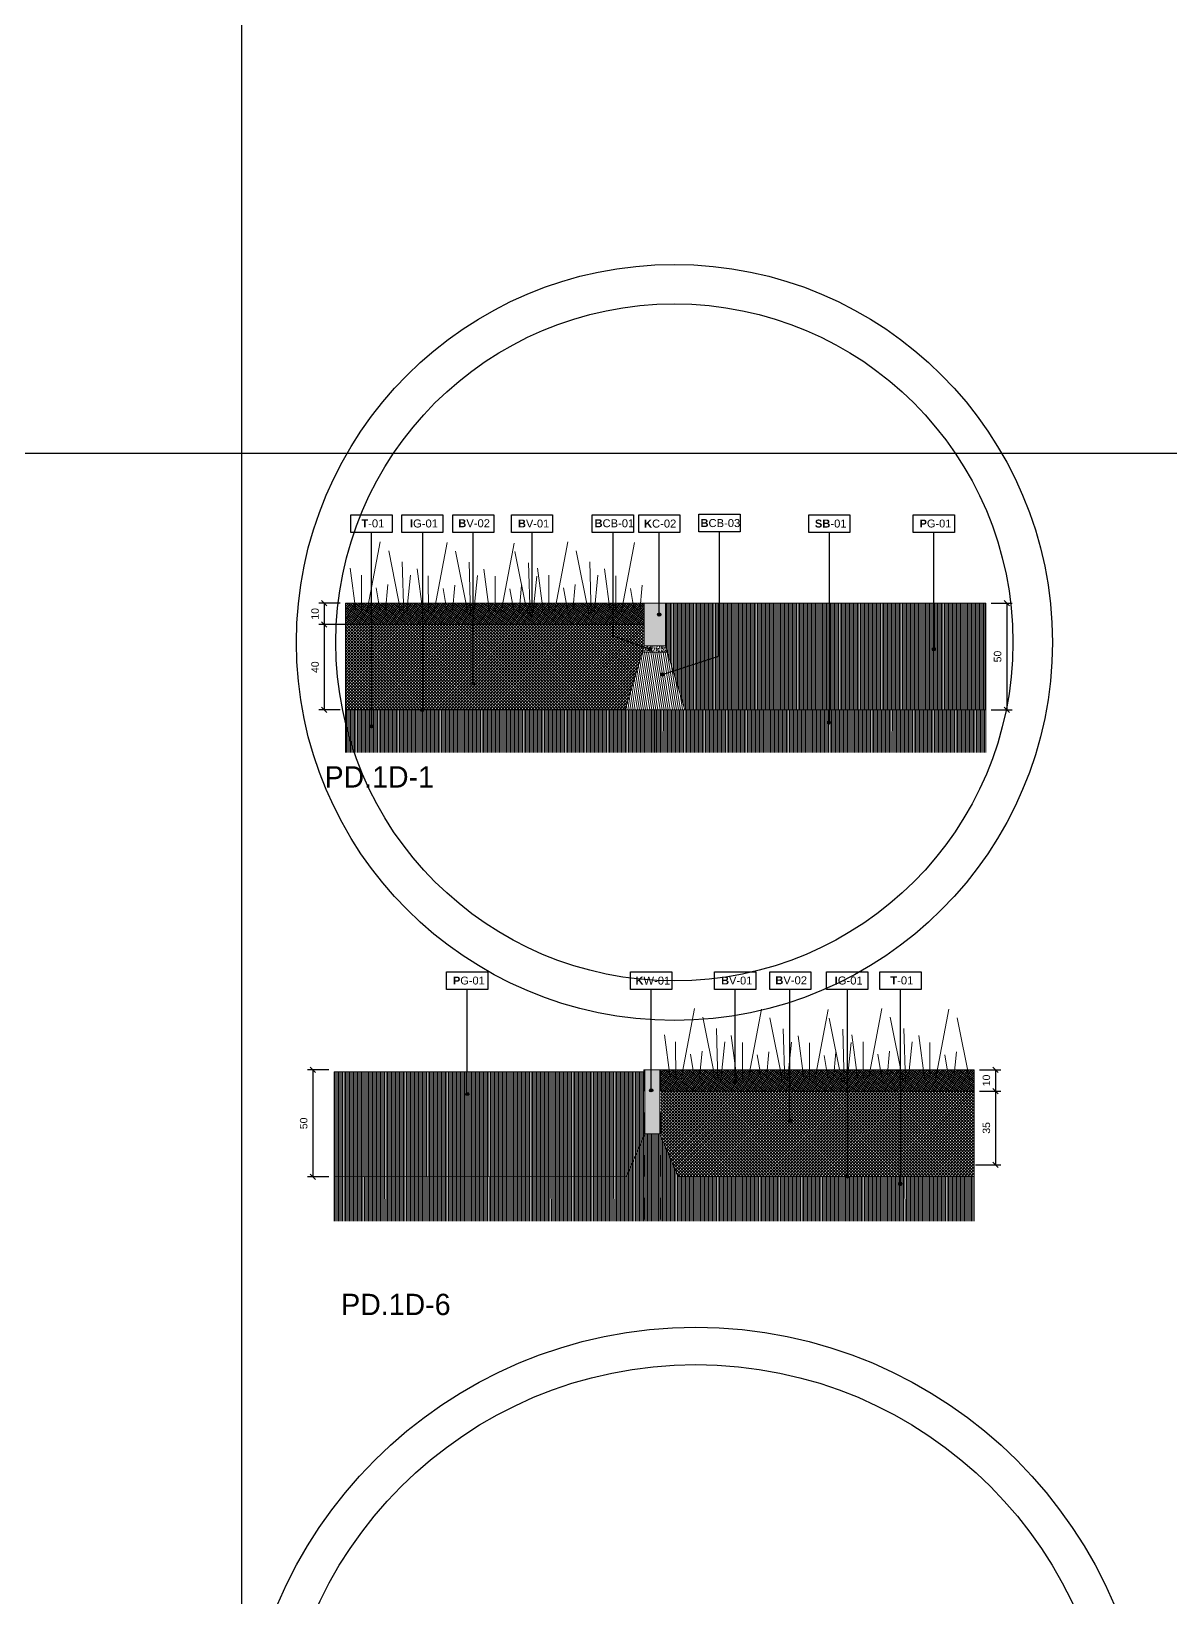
# Model space of a CAD drawing. Header units: metres. Extents: x -325 to 301, y -147 to 149.
# Drawn here: x 21.25 to 26.59, y 88.09 to 95.43 of the extents above; entities that cross this region are included whole.
import ezdxf

# ---------------------------------------------------------------- set-up
doc = ezdxf.new("R2010")
doc.units = ezdxf.units.M
doc.linetypes.add('ACAD_ISO03W100', pattern=[30, 12, -18])
doc.linetypes.add('DASH_1', pattern=[0.4, 0.1, -0.3])
doc.layers.get('Defpoints').update_dxf_attribs({"lineweight": 13})
for name, color, linetype, plot in [('-aux', 50, 'Continuous', False), ('-AUX-QAD', 5, 'Continuous', False), ('-AUX-TWQ', 1, 'Continuous', False), ('-AUX_RIM', 2, 'Continuous', False)]:
    doc.layers.add(name, color=color, linetype=linetype, plot=plot)
doc.layers.add('0-TX-1_25', color=7, linetype='Continuous', true_color=0x3f4f7f)
doc.layers.add('3-TR-paviment fort', color=7, linetype='Continuous', true_color=0xd1d1d1)
for name, color, linetype in [('02-L-Geotextile', 32, 'Continuous'), ('A-KEYPLAN_HATCH', 7, 'Continuous'), ('A_TEXT_2', 7, 'Continuous'), ('EIT_3 TR terra vegetal', 45, 'Continuous')]:
    doc.layers.add(name, color=color, linetype=linetype)
for name, color, linetype, lineweight, true_color in [('03-TR-Paviment_01_Compacted Ground', 7, 'Continuous', 5, 0xc5a967), ('03-TR-Paviment_04_Dry Meadow', 7, 'Continuous', 5, 0xd8dd88), ('3-TR tot_u', 7, 'Continuous', 5, 0x787878)]:
    doc.layers.add(name, color=color, linetype=linetype, lineweight=lineweight, true_color=true_color)
for name, color, linetype, lineweight in [('1-CM', 7, 'Continuous', 0), ('2-L-secció', 1, 'Continuous', 0), ('3-TR Formigó', 252, 'Continuous', 0), ('3-TR Seleccionat', 44, 'Continuous', 0), ('3-TR-recebo', 252, 'Continuous', 0)]:
    doc.layers.add(name, color=color, linetype=linetype, lineweight=lineweight)
doc.styles.add('Arial_4', font='arial.ttf', dxfattribs={"height": 1.8})
doc.styles.get("Standard").update_dxf_attribs({"font": 'arial.ttf'})
doc.styles.add('x-llegenda materials$0$ENGRAVERS', font='TT0586M.TTF')
doc.dimstyles.new('ISO-25', dxfattribs={"dimtxt": 0.1, "dimasz": 0.1, "dimexe": 0.1, "dimexo": 0.1, "dimgap": 0.1, "dimtad": 1, "dimdec": 0, "dimlfac": 100, "dimzin": 9, "dimtxsty": 'Standard', "dimblk": 'OBLIQUE', "dimcen": 0.1, "dimadec": 0, "dimazin": 0, "dimtfac": 1, "dimtdec": 0, "dimtmove": 0, "dimatfit": 3, "dimldrblk": 'OBLIQUE', "dimfxl": 1, "dimarcsym": 0})
pattern_1 = [(90, (0.2860316, 0), (-0.00635, 0), [])]

# ---------------------------------------------------------------- blocks, each defined once
blk = doc.blocks.new('POINT')
at = {"layer": '0-TX-1_25'}
h = blk.add_hatch(dxfattribs=at)
h.set_pattern_fill('ANGLE', color=256)
h.set_pattern_definition([(0, (-83.747, -12.726), (0, 6.985), [5.08, -1.905]), (90, (-83.747, -12.726), (-6.985, 4e-16), [5.08, -1.905])])
edge = h.paths.add_edge_path()
edge.add_arc((0, 0), 0.0075, 0, 360)
h = blk.add_hatch(color=256, dxfattribs=at)
h.dxf.hatch_style = 1
edge = h.paths.add_edge_path()
edge.add_arc((0, 0), 0.0075, 0, 360)
blk.add_circle((0, 0), 0.0075, dxfattribs=at)
blk = doc.blocks.new('_Oblique')
at = {"color": 0, "lineweight": -2}
blk.add_line((-0.5, -0.5), (0.5, 0.5), dxfattribs=at)
blk = doc.blocks.new('*D534')
at = {"layer": '0-TX-1_25', "color": 0, "lineweight": -2, "transparency": 16777216}
for p, q in [((25.7463, 92.7534), (25.8447, 92.7534)), ((25.8197, 92.7534), (25.8197, 92.2534)), ((25.7463, 92.2534), (25.8447, 92.2534))]:
    blk.add_line(p, q, dxfattribs=at)
at = {"layer": 'Defpoints', "color": 0, "transparency": 16777216}
for p in [(25.7213, 92.7534), (25.7213, 92.2534), (25.8197, 92.2534)]:
    blk.add_point(p, dxfattribs=at)
at = {"layer": '0-TX-1_25', "color": 0, "lineweight": -2, "transparency": 16777216, "xscale": 0.025, "yscale": 0.025, "zscale": 0.025}
for p, rotation in [((25.8197, 92.7534), 90), ((25.8197, 92.2534), 270)]:
    blk.add_blockref('_Oblique', p, dxfattribs=dict(at, rotation=rotation))
at = {"layer": '0-TX-1_25', "color": 0, "transparency": 16777216, "insert": (25.7769, 92.5034), "char_height": 0.035, "attachment_point": 5, "rotation": 90}
blk.add_mtext('50', dxfattribs=at)
blk = doc.blocks.new('*D535')
at = {"layer": '0-TX-1_25', "color": 0, "lineweight": -2, "transparency": 16777216}
for p, q in [((22.6963, 92.7534), (22.5963, 92.7534)), ((22.6213, 92.7534), (22.6213, 92.6534)), ((22.6963, 92.6534), (22.5963, 92.6534))]:
    blk.add_line(p, q, dxfattribs=at)
at = {"layer": 'Defpoints', "color": 0, "transparency": 16777216}
for p in [(22.7213, 92.7534), (22.6213, 92.6534), (22.7213, 92.6534)]:
    blk.add_point(p, dxfattribs=at)
at = {"layer": '0-TX-1_25', "color": 0, "lineweight": -2, "transparency": 16777216, "xscale": 0.025, "yscale": 0.025, "zscale": 0.025}
for p, rotation in [((22.6213, 92.7534), 90), ((22.6213, 92.6534), 270)]:
    blk.add_blockref('_Oblique', p, dxfattribs=dict(at, rotation=rotation))
at = {"layer": '0-TX-1_25', "color": 0, "transparency": 16777216, "insert": (22.5784, 92.7034), "char_height": 0.035, "attachment_point": 5, "rotation": 90}
blk.add_mtext('10', dxfattribs=at)
blk = doc.blocks.new('*D536')
at = {"layer": '0-TX-1_25', "color": 0, "lineweight": -2, "transparency": 16777216}
for p, q in [((22.7213, 92.6534), (22.5963, 92.6534)), ((22.6213, 92.6534), (22.6213, 92.2534)), ((22.6963, 92.2534), (22.5963, 92.2534))]:
    blk.add_line(p, q, dxfattribs=at)
at = {"layer": 'Defpoints', "color": 0, "transparency": 16777216}
for p in [(45.4425, 92.6534), (22.6213, 92.2534), (22.7213, 92.2534)]:
    blk.add_point(p, dxfattribs=at)
at = {"layer": '0-TX-1_25', "color": 0, "lineweight": -2, "transparency": 16777216, "xscale": 0.025, "yscale": 0.025, "zscale": 0.025}
for p, rotation in [((22.6213, 92.6534), 90), ((22.6213, 92.2534), 270)]:
    blk.add_blockref('_Oblique', p, dxfattribs=dict(at, rotation=rotation))
at = {"layer": '0-TX-1_25', "color": 0, "transparency": 16777216, "insert": (22.5784, 92.4534), "char_height": 0.035, "attachment_point": 5, "rotation": 90}
blk.add_mtext('40', dxfattribs=at)
blk = doc.blocks.new('hatch keyplan 2')
at = {"layer": 'A-KEYPLAN_HATCH'}
blk.add_lwpolyline([(0, 0.00548), (0.01287, 0.00548), (0.01287, 0), (0, 0)], close=True, dxfattribs=at)
blk = doc.blocks.new('hatch keyplan')
at = {"layer": 'A-KEYPLAN_HATCH'}
blk.add_blockref('hatch keyplan 2', (1.43058, 0.85215), dxfattribs=at)
blk = doc.blocks.new('PG01')
at = {"layer": 'A-KEYPLAN_HATCH'}
blk.add_blockref('hatch keyplan', (-1.42958, -0.85215), dxfattribs=at)
at = {"layer": 'A-KEYPLAN_HATCH', "insert": (0.00021, 0.00402), "char_height": 0.0024588, "attachment_point": 1, "line_spacing_factor": 0.938532, "style": 'Arial_4'}
blk.add_mtext_dynamic_manual_height_columns('\\pi0.00276;{\\fArial|b1|i0|c0|p34;P}G-01', width=0.0145619, gutter_width=0.015, heights=[0], dxfattribs=at)
blk = doc.blocks.new('SB-01')
at = {"layer": 'A-KEYPLAN_HATCH'}
blk.add_blockref('hatch keyplan', (-1.43058, -0.85215), dxfattribs=at)
at = {"layer": 'A_TEXT_2', "insert": (-0.0008, 0.00403), "char_height": 0.0025, "attachment_point": 1}
blk.add_mtext_dynamic_manual_height_columns('\\pi0.00271;{\\fArial|b1|i0|c0|p34;SB}-01', width=0.0145619, gutter_width=0.015, heights=[0], dxfattribs=at)
blk = doc.blocks.new('B-CB03')
at = {"layer": 'A-KEYPLAN_HATCH'}
blk.add_blockref('hatch keyplan', (-1.43058, -0.85215), dxfattribs=at)
at = {"layer": 'A_TEXT_2', "insert": (-0.0008, 0.00398), "char_height": 0.0025, "attachment_point": 1}
blk.add_mtext_dynamic_manual_height_columns('\\pi0.00128;{\\fArial|b1|i0|c0|p34;B}CB-03', width=0.0145619, gutter_width=0.015, heights=[0], dxfattribs=at)
blk = doc.blocks.new('K01B')
at = {"layer": 'A-KEYPLAN_HATCH'}
blk.add_blockref('hatch keyplan', (-1.43058, -0.85215), dxfattribs=at)
at = {"layer": 'A_TEXT_2', "insert": (-0.0008, 0.00402), "char_height": 0.0025, "attachment_point": 1}
blk.add_mtext_dynamic_manual_height_columns('\\pi0.00246;{\\fArial|b1|i0|c0|p34;K}C-02', width=0.0145619, gutter_width=0.015, heights=[0], dxfattribs=at)
blk = doc.blocks.new('B-CB01')
at = {"layer": 'A-KEYPLAN_HATCH'}
blk.add_blockref('hatch keyplan', (-1.43058, -0.85215), dxfattribs=at)
at = {"layer": 'A_TEXT_2', "insert": (-0.0008, 0.00411), "char_height": 0.0025, "attachment_point": 1}
blk.add_mtext_dynamic_manual_height_columns('\\pi0.00152;{\\fArial|b1|i0|c0|p34;B}CB-01', width=0.0145619, gutter_width=0.015, heights=[0], dxfattribs=at)
blk = doc.blocks.new('B-V01')
at = {"layer": 'A-KEYPLAN_HATCH'}
blk.add_blockref('hatch keyplan', (-1.43058, -0.85215), dxfattribs=at)
at = {"layer": 'A_TEXT_2', "lineweight": 211, "insert": (-0.00079, 0.00402), "char_height": 0.0024588, "attachment_point": 1, "line_spacing_factor": 0.938532, "style": 'Arial_4'}
blk.add_mtext_dynamic_manual_height_columns('\\pi0.00285;{\\fArial|b1|i0|c0|p34;B}V-01', width=0.0145619, gutter_width=0.015, heights=[0], dxfattribs=at)
blk = doc.blocks.new('B-V02')
at = {"layer": 'A-KEYPLAN_HATCH'}
blk.add_blockref('hatch keyplan', (-1.43058, -0.85215), dxfattribs=at)
at = {"layer": 'A_TEXT_2', "insert": (-0.0008, 0.00412), "char_height": 0.0025, "attachment_point": 1}
blk.add_mtext_dynamic_manual_height_columns('\\pi0.00255;{\\fArial|b1|i0|c0|p34;B}V-02', width=0.0145619, gutter_width=0.015, heights=[0], dxfattribs=at)
blk = doc.blocks.new('T-01')
at = {"layer": 'A-KEYPLAN_HATCH'}
blk.add_blockref('hatch keyplan', (-1.43058, -0.85215), dxfattribs=at)
at = {"layer": 'A_TEXT_2', "insert": (-0.0008, 0.00408), "char_height": 0.0025, "attachment_point": 1}
blk.add_mtext_dynamic_manual_height_columns('\\pi0.00405;{\\fArial|b1|i0|c0|p34;T}-01', width=0.0145619, gutter_width=0.015, heights=[0], dxfattribs=at)
blk = doc.blocks.new('*D1374')
at = {"layer": '0-TX-1_25', "color": 0, "lineweight": -2, "transparency": 16777216}
for p, q in [((22.6427, 90.567), (22.5429, 90.567)), ((22.5679, 90.567), (22.5679, 90.0645)), ((22.6432, 90.0645), (22.5429, 90.0645))]:
    blk.add_line(p, q, dxfattribs=at)
at = {"layer": 'Defpoints', "color": 0, "transparency": 16777216}
for p in [(22.6677, 90.567), (22.5679, 90.0645), (22.6682, 90.0645)]:
    blk.add_point(p, dxfattribs=at)
at = {"layer": '0-TX-1_25', "color": 0, "lineweight": -2, "transparency": 16777216, "xscale": 0.025, "yscale": 0.025, "zscale": 0.025}
for p, rotation in [((22.5679, 90.567), 90), ((22.5679, 90.0645), 270)]:
    blk.add_blockref('_Oblique', p, dxfattribs=dict(at, rotation=rotation))
at = {"layer": '0-TX-1_25', "color": 0, "transparency": 16777216, "insert": (22.525, 90.3158), "char_height": 0.035, "attachment_point": 5, "rotation": 90}
blk.add_mtext('50', dxfattribs=at)
blk = doc.blocks.new('*D1375')
at = {"layer": '0-TX-1_25', "color": 0, "lineweight": -2, "transparency": 16777216}
for p, q in [((25.6927, 90.567), (25.7923, 90.567)), ((25.7673, 90.567), (25.7673, 90.467)), ((25.6927, 90.467), (25.7923, 90.467))]:
    blk.add_line(p, q, dxfattribs=at)
at = {"layer": 'Defpoints', "color": 0, "transparency": 16777216}
for p in [(25.6677, 90.567), (25.6677, 90.467), (25.7673, 90.467)]:
    blk.add_point(p, dxfattribs=at)
at = {"layer": '0-TX-1_25', "color": 0, "lineweight": -2, "transparency": 16777216, "xscale": 0.025, "yscale": 0.025, "zscale": 0.025}
for p, rotation in [((25.7673, 90.567), 90), ((25.7673, 90.467), 270)]:
    blk.add_blockref('_Oblique', p, dxfattribs=dict(at, rotation=rotation))
at = {"layer": '0-TX-1_25', "color": 0, "transparency": 16777216, "insert": (25.7244, 90.517), "char_height": 0.035, "attachment_point": 5, "rotation": 90}
blk.add_mtext('10', dxfattribs=at)
blk = doc.blocks.new('*D1376')
at = {"layer": '0-TX-1_25', "color": 0, "lineweight": -2, "transparency": 16777216}
for p, q in [((25.6927, 90.467), (25.7923, 90.467)), ((25.7673, 90.467), (25.7673, 90.122)), ((25.6737, 90.122), (25.7923, 90.122))]:
    blk.add_line(p, q, dxfattribs=at)
at = {"layer": 'Defpoints', "color": 0, "transparency": 16777216}
for p in [(25.6677, 90.467), (25.6487, 90.122), (25.7673, 90.122)]:
    blk.add_point(p, dxfattribs=at)
at = {"layer": '0-TX-1_25', "color": 0, "lineweight": -2, "transparency": 16777216, "xscale": 0.025, "yscale": 0.025, "zscale": 0.025}
for p, rotation in [((25.7673, 90.467), 90), ((25.7673, 90.122), 270)]:
    blk.add_blockref('_Oblique', p, dxfattribs=dict(at, rotation=rotation))
at = {"layer": '0-TX-1_25', "color": 0, "transparency": 16777216, "insert": (25.7244, 90.2945), "char_height": 0.035, "attachment_point": 5, "rotation": 90}
blk.add_mtext('35', dxfattribs=at)
blk = doc.blocks.new('K01C')
at = {"layer": 'A-KEYPLAN_HATCH'}
blk.add_blockref('hatch keyplan', (-1.43058, -0.85215), dxfattribs=at)
at = {"layer": 'A_TEXT_2', "insert": (-0.0008, 0.00402), "char_height": 0.0025, "attachment_point": 1}
blk.add_mtext_dynamic_manual_height_columns('\\pi0.0023;{\\fArial|b1|i0|c0|p34;K}W-01', width=0.0145619, gutter_width=0.015, heights=[0], dxfattribs=at)
blk = doc.blocks.new('IG01')
at = {"layer": 'A-KEYPLAN_HATCH', "xscale": 10, "yscale": 10, "zscale": 10}
blk.add_blockref('hatch keyplan', (-14.3058, -8.5215), dxfattribs=at)
at = {"layer": 'A_TEXT_2', "insert": (-0.008, 0.0405), "char_height": 0.025, "attachment_point": 1}
blk.add_mtext_dynamic_manual_height_columns('\\pi0.03354;{\\fArial|b1|i0|c0|p34;I}G-01', width=0.145619, gutter_width=0.15, heights=[0], dxfattribs=at)

msp = doc.modelspace()

# ---------------------------------------------------------------- hatches: boundary and pattern name
at = {"layer": '03-TR-Paviment_01_Compacted Ground'}
h = msp.add_hatch(dxfattribs=at)
h.set_pattern_fill('ANSI31', color=256, scale=0.002, angle=45, style=0)
h.set_pattern_definition(pattern_1)
h.paths.add_polyline_path([(24.2213, 92.7534), (24.4738, 92.7534), (24.4738, 92.5074), (24.2564, 92.4362), (24.2213, 92.5534)])
h = msp.add_hatch(dxfattribs=at)
h.set_pattern_fill('ANSI31', color=256, scale=0.002, angle=45, style=0)
h.set_pattern_definition(pattern_1)
h.paths.add_polyline_path([(24.4738, 92.7534), (24.9884, 92.7534), (24.9884, 92.2534), (24.3113, 92.2534), (24.2564, 92.4362), (24.4738, 92.5074)])
h = msp.add_hatch(dxfattribs=at)
h.set_pattern_fill('ANSI31', color=256, scale=0.002, angle=45, style=0)
h.set_pattern_definition(pattern_1)
h.paths.add_polyline_path([(24.9884, 92.7534), (24.9884, 92.2534), (25.7213, 92.2534), (25.7213, 92.7534)])
h = msp.add_hatch(dxfattribs=at)
h.set_pattern_fill('ANSI31', color=256, scale=0.002, angle=45, style=0)
h.paths.add_polyline_path([(22.6677, 90.557), (24.1187, 90.557), (24.1237, 90.267), (24.0373, 90.0666), (22.6677, 90.0645)])
at = {"layer": '3-TR Formigó'}
h = msp.add_hatch(dxfattribs=at)
h.set_pattern_fill('ANSI31', color=256, scale=0.003, angle=234.17524, style=0)
h.set_pattern_definition([(279.17524, (27.285449, 92.353377), (0.00940313, 0.001518806), [])])
h.paths.add_polyline_path([(24.2303, 92.5234), (24.1123, 92.5234), (24.0313, 92.2534), (24.2213, 92.2534), (24.3113, 92.2534)])
at = {"layer": '3-TR Seleccionat'}
h = msp.add_hatch(dxfattribs=at)
h.set_pattern_fill('ANSI31', color=256, scale=0.002, angle=225, style=0)
h.set_pattern_definition([(270, (-180.734725, 40.648749), (0.00635, -2e-18), [])])
h.paths.add_polyline_path([(22.7213, 92.2534), (22.7213, 92.0534), (24.1713, 92.0534), (24.1713, 92.2534)])
h = msp.add_hatch(dxfattribs=at)
h.set_pattern_fill('ANSI31', color=256, scale=0.002, angle=-80.82476, style=0)
h.set_pattern_definition([(90, (-269511.312276, 738658.299649), (-0.00635, 5.3e-13), [])])
h.paths.add_polyline_path([(24.1713, 92.2534), (25.7213, 92.2534), (25.7213, 92.0534), (24.1713, 92.0534)])
h = msp.add_hatch(dxfattribs=at)
h.set_pattern_fill('ANSI31', color=256, scale=0.002, angle=225, style=0)
h.set_pattern_definition([(270, (441100.413241, -650746.4993896), (-0.00635, -2e-18), [])])
h.paths.add_polyline_path([(24.2798, 90.067), (24.1937, 90.267), (24.1237, 90.267), (24.0373, 90.0666), (22.6677, 90.0645), (22.6677, 89.857), (25.6677, 89.857), (25.6677, 90.067)])
at = {"layer": '3-TR tot_u'}
h = msp.add_hatch(dxfattribs=at)
h.set_pattern_fill('AR-CONC', color=256, scale=9e-05, angle=90.26641)
h.set_pattern_definition([(140.266414, (-59.312504, 69.728163), (0.0013582613, 0.0164031132), [0.0017145, -0.0188595]), (85.266414, (-59.312504, 69.728163), (-0.0171801815, -0.0032518273), [0.0013716, -0.0150876526]), (190.71786, (-59.312391, 69.72953), (-0.0158219194, 0.0131512858), [0.0014571008, -0.016028122]), (136.450614, (-59.317076, 69.728142), (0.003670327, 0.024414444), [0.00257175, -0.02828925]), (186.901972, (-59.31677, 69.730177), (-0.0223674596, 0.021262598), [0.002185652, -0.024042205]), (81.450565, (-59.317076, 69.728142), (-0.0223674596, 0.021262598), [0.002057397, -0.022631376]), (111.266414, (-59.315944, 69.730433), (0.0091403206, 0.0136879438), [0.0017145, -0.0188595]), (56.266414, (-59.315944, 69.730433), (-0.0166026007, 0.0054850432), [0.0013716, -0.0150876]), (161.71786, (-59.315182, 69.731574), (-0.0074622802, 0.019172987), [0.0014571008, -0.0160280944]), (127.766414, (-59.312504, 69.728163), (-0.00761116375, 0.0002425866), [0, -0.01490472, 0, -0.0153162, 0, -0.01514475]), (97.766414, (-59.312504, 69.728163), (-0.009044117, 0.0059717809), [0, -0.00873252, 0, -0.01456182, 0, -0.00577215]), (57.766414, (-59.3124804, 69.7230655), (0.0004588393, 0.012205419), [0, -0.005715, 0, -0.0178308, 0, -0.0236601]), (47.766414, (-59.31247, 69.72078), (-0.0023503487, 0.0133208417), [0, -0.0074295, 0, -0.01184148, 0, -0.0168021])])
h.paths.add_polyline_path([(24.2303, 92.5234), (24.2213, 92.5534), (24.1213, 92.5535), (24.1123, 92.5234)])
at = {"layer": '3-TR-paviment fort'}
for points in [[(24.1213, 92.7534), (24.2213, 92.7534), (24.2213, 92.5534), (24.1213, 92.5534)], [(24.1937, 90.567), (24.1237, 90.567), (24.1237, 90.267), (24.1937, 90.267)]]:
    msp.add_hatch(color=256, dxfattribs=at).paths.add_polyline_path(points)
at = {"layer": '3-TR-recebo'}
h = msp.add_hatch(dxfattribs=at)
h.set_pattern_fill('_USER', color=256, scale=0.008, angle=234.17524, style=0, double=1, pattern_type=0)
h.set_pattern_definition([(234.17524, (27.003446, 92.653377), (0.006486488, -0.004682464), []), (324.17524, (27.003446, 92.653377), (0.004682464, 0.006486488), [])])
h.paths.add_polyline_path([(22.7213, 92.7534), (22.7213, 92.6534), (24.1213, 92.6534), (24.1213, 92.7534)])
h = msp.add_hatch(dxfattribs=at)
h.set_pattern_fill('_USER', color=256, scale=0.008, angle=234, style=0, double=1, pattern_type=0)
h.set_pattern_definition([(234, (22.556234, 91.201961), (0.006472136, -0.004702282), []), (324, (22.556234, 91.201961), (0.004702282, 0.006472136), [])])
h.paths.add_polyline_path([(25.6677, 90.467), (25.6677, 90.5147), (25.6677, 90.567), (25.332, 90.567), (24.6632, 90.567), (24.1987, 90.567), (24.1987, 90.467), (24.6458, 90.467)])
at = {"layer": 'EIT_3 TR terra vegetal'}
h = msp.add_hatch(dxfattribs=at)
h.set_pattern_fill('_USER', color=256, scale=0.01, angle=45, style=0, double=1, pattern_type=0)
h.set_pattern_definition([(45, (419506.940984, 4594392.769917), (-0.007071067811865, 0.007071067811865), []), (135, (419506.940984, 4594392.769917), (-0.007071067811865, -0.007071067811865), [])])
h.paths.add_polyline_path([(22.7213, 92.6534), (22.7213, 92.2534), (24.0313, 92.2534), (24.1213, 92.5534), (24.1213, 92.6534)])
h = msp.add_hatch(dxfattribs=at)
h.set_pattern_fill('_USER', color=256, scale=0.01, angle=45, style=0, double=1, pattern_type=0)
h.set_pattern_definition([(44.99999999496, (419493.659424, 4594394.675606), (-0.007071067811244, 0.007071067812487), []), (134.99999999496, (419493.659424, 4594394.675606), (-0.007071067812487, -0.007071067811244), [])])
h.paths.add_polyline_path([(24.1987, 90.267), (24.2798, 90.067), (24.3229, 90.067), (25.6677, 90.067), (25.6677, 90.467), (24.1987, 90.467)])

# ---------------------------------------------------------------- linework, layer by layer
at = {"layer": '-aux'}
for points in [[(22.2345, 3.4567), (22.2345, 133.4567)], [(12.2345, 93.4567), (142.2345, 93.4567)]]:
    msp.add_lwpolyline(points, dxfattribs=at)
at = {"layer": '-AUX-QAD'}
msp.add_circle((18.8197, 84.9467), 3.2831, dxfattribs=at)
at = {"layer": '-AUX-TWQ'}
for radius in [1.7713, 1.5866]:
    msp.add_circle((24.2622, 92.5697), radius, dxfattribs=at)
at = {"layer": '-AUX_RIM'}
for radius in [2.1279, 1.9532]:
    msp.add_circle((24.3624, 87.2322), radius, dxfattribs=at)
at = {"layer": '0-TX-1_25'}
for points in [[(22.8431, 92.1766), (22.8431, 93.0849)], [(23.0813, 93.0849), (23.0813, 92.2534)], [(23.3197, 92.3781), (23.3197, 93.0849)], [(23.5952, 92.6883), (23.5952, 93.0849)], [(23.9735, 93.0849), (23.9735, 92.601), (24.147, 92.5386)], [(24.1913, 92.6999), (24.1913, 93.0519), (24.1913, 93.0849)], [(24.2069, 92.4195), (24.4738, 92.5074), (24.4738, 93.0849)], [(24.9884, 92.1943), (24.9884, 93.0849)], [(25.4782, 92.5377), (25.4782, 93.0849)], [(23.2915, 90.4531), (23.2915, 90.9432)], [(24.1538, 90.4703), (24.1538, 90.9432)], [(24.547, 90.5122), (24.547, 90.9432)], [(24.8032, 90.3269), (24.8032, 90.9432)], [(25.0719, 90.9432), (25.0719, 90.067)], [(25.322, 90.0328), (25.322, 90.9432)]]:
    msp.add_lwpolyline(points, dxfattribs=at)
at = {"layer": '02-L-Geotextile', "linetype": 'ACAD_ISO03W100', "ltscale": 0.002, "const_width": 0.005}
for points in [[(22.7213, 92.2558), (24.0313, 92.2534)], [(24.1937, 90.267), (24.2798, 90.067), (25.6677, 90.067)]]:
    msp.add_lwpolyline(points, dxfattribs=at)
at = {"layer": '03-TR-Paviment_04_Dry Meadow'}
for points in [[(22.884, 93.0401), (22.8214, 92.7107)], [(22.9233, 92.9992), (22.9824, 92.7039)], [(23.1975, 93.0372), (23.1348, 92.7077)], [(23.5107, 93.035), (23.4481, 92.7055)], [(23.7623, 93.0401), (23.6997, 92.7107)], [(23.8016, 92.9992), (23.8607, 92.7039)], [(24.0758, 93.0372), (24.0131, 92.7077)], [(22.987, 92.9473), (22.9938, 92.6998)], [(23.2366, 92.9971), (23.2957, 92.7018)], [(23.3002, 92.9451), (23.3071, 92.6976)], [(23.5152, 92.9952), (23.5743, 92.6998)], [(23.5788, 92.9432), (23.5856, 92.6957)], [(23.8653, 92.9473), (23.8721, 92.6998)], [(22.7431, 92.9174), (22.7696, 92.7168)], [(22.7955, 92.8845), (22.7958, 92.7115)], [(23.0256, 92.8847), (23.0073, 92.704)], [(23.0566, 92.9144), (23.0831, 92.7139)], [(23.1089, 92.8815), (23.1093, 92.7086)], [(23.3389, 92.8825), (23.3206, 92.7018)], [(23.3698, 92.9122), (23.3963, 92.7117)], [(23.4222, 92.8794), (23.4225, 92.7064)], [(23.6175, 92.8806), (23.5991, 92.6999)], [(23.6214, 92.9174), (23.6479, 92.7168)], [(23.6738, 92.8845), (23.6741, 92.7115)], [(23.9039, 92.8847), (23.8856, 92.704)], [(23.9349, 92.9144), (23.9614, 92.7139)], [(23.9872, 92.8815), (23.9876, 92.7086)], [(22.8649, 92.8257), (22.8824, 92.7222)], [(22.9194, 92.8407), (22.9082, 92.7184)], [(23.1784, 92.8227), (23.1959, 92.7192)], [(23.2328, 92.8378), (23.2216, 92.7155)], [(23.4916, 92.8206), (23.5091, 92.717)], [(23.5461, 92.8356), (23.5349, 92.7133)], [(23.7432, 92.8257), (23.7607, 92.7222)], [(23.7977, 92.8407), (23.7865, 92.7184)], [(24.0567, 92.8227), (24.0742, 92.7192)], [(24.1111, 92.8378), (24.0999, 92.7155)], [(24.3564, 90.8538), (24.2938, 90.5243)], [(24.3957, 90.8129), (24.4548, 90.5176)], [(24.6699, 90.8508), (24.6072, 90.5214)], [(24.709, 90.8108), (24.7681, 90.5154)], [(24.9831, 90.8487), (24.9205, 90.5192)], [(24.9876, 90.8088), (25.0467, 90.5135)], [(25.2347, 90.8538), (25.1721, 90.5243)], [(25.274, 90.8129), (25.3331, 90.5176)], [(25.5482, 90.8508), (25.4855, 90.5214)], [(25.5873, 90.8108), (25.6464, 90.5154)], [(24.2155, 90.731), (24.242, 90.5305)], [(24.4594, 90.7609), (24.4662, 90.5135)], [(24.529, 90.7281), (24.5555, 90.5275)], [(24.7727, 90.7588), (24.7795, 90.5113)], [(24.8422, 90.7259), (24.8687, 90.5254)], [(25.0512, 90.7568), (25.058, 90.5094)], [(25.0938, 90.731), (25.1203, 90.5305)], [(25.3377, 90.7609), (25.3445, 90.5135)], [(25.4073, 90.7281), (25.4338, 90.5275)], [(24.2679, 90.6981), (24.2682, 90.5252)], [(24.3918, 90.6544), (24.3806, 90.5321)], [(24.498, 90.6983), (24.4797, 90.5177)], [(24.5813, 90.6952), (24.5817, 90.5222)], [(24.7053, 90.6514), (24.6941, 90.5291)], [(24.8113, 90.6962), (24.793, 90.5155)], [(24.8946, 90.693), (24.8949, 90.5201)], [(25.0899, 90.6943), (25.0715, 90.5136)], [(25.1462, 90.6981), (25.1465, 90.5252)], [(25.2701, 90.6544), (25.2589, 90.5321)], [(25.3764, 90.6983), (25.358, 90.5177)], [(25.4596, 90.6952), (25.46, 90.5222)], [(25.5836, 90.6514), (25.5724, 90.5291)], [(24.3373, 90.6394), (24.3548, 90.5358)], [(24.6508, 90.6364), (24.6683, 90.5329)], [(24.9641, 90.6342), (24.9815, 90.5307)], [(25.0185, 90.6493), (25.0073, 90.527)], [(25.2156, 90.6394), (25.2331, 90.5358)], [(25.5291, 90.6364), (25.5466, 90.5329)]]:
    msp.add_lwpolyline(points, dxfattribs=at)
at = {"layer": '1-CM'}
for p, q in [((24.2213, 92.7534), (25.7213, 92.7534)), ((24.2213, 92.7534), (25.7213, 92.7534)), ((25.7213, 92.7534), (24.2213, 92.7534)), ((24.1213, 92.6534), (22.7213, 92.6534)), ((25.7213, 92.2534), (24.9884, 92.2534))]:
    msp.add_line(p, q, dxfattribs=at)
for points in [[(24.1213, 92.7534), (22.7213, 92.7534)], [(25.7213, 92.7534), (25.7213, 92.2534), (22.7213, 92.2534)], [(24.1123, 92.5234), (24.2303, 92.5234)], [(24.1213, 92.5534), (24.2213, 92.5534)], [(22.6677, 90.557), (22.6677, 90.0645), (24.0373, 90.0666)], [(24.1187, 90.557), (22.6677, 90.557)], [(24.1937, 90.567), (24.1237, 90.567)], [(24.1237, 90.567), (24.1237, 90.267), (24.1937, 90.267), (24.1937, 90.567)], [(25.6677, 90.467), (24.1987, 90.467), (24.1987, 90.567), (25.6677, 90.567)], [(24.1237, 90.267), (24.0373, 90.0666)], [(24.1937, 90.267), (24.2798, 90.067), (25.6677, 90.067)]]:
    msp.add_lwpolyline(points, dxfattribs=at)
for points in [[(24.2213, 92.5534), (24.1213, 92.5534), (24.1213, 92.7534), (24.2213, 92.7534)], [(24.2213, 92.5534), (24.3113, 92.2534), (24.0313, 92.2534), (24.1213, 92.5534)], [(24.1237, 90.267), (24.1937, 90.267), (24.1937, 90.567), (24.1237, 90.567)]]:
    msp.add_lwpolyline(points, close=True, dxfattribs=at)
at = {"layer": '1-CM', "linetype": 'DASH_1', "ltscale": 0.025}
for points in [[(24.1237, 90.567), (24.1187, 90.567), (24.1187, 89.867), (24.1237, 89.867), (24.1237, 90.567), (24.1187, 90.567)], [(24.1987, 90.567), (24.1937, 90.567), (24.1937, 89.867), (24.1987, 89.867), (24.1987, 90.567), (24.1937, 90.567)]]:
    msp.add_lwpolyline(points, dxfattribs=at)
at = {"layer": '2-L-secció'}
for p, q in [((22.7213, 92.7534), (22.7213, 92.0534)), ((25.7213, 92.7534), (25.7213, 92.0534)), ((22.6677, 89.857), (22.6677, 90.542)), ((25.6677, 89.857), (25.6677, 90.567))]:
    msp.add_line(p, q, dxfattribs=at)

# ---------------------------------------------------------------- block references
at = {"color": 244, "true_color": 0x991b1e, "xscale": 14.99999999999007, "yscale": 14.99999999999007, "zscale": 14.99999999999007}
for name, p in [('K01B', (24.0948, 93.0849)), ('K01C', (24.0572, 90.9432))]:
    msp.add_blockref(name, p, dxfattribs=at)
at = {"layer": '0-TX-1_25', "xscale": 15, "yscale": 15, "zscale": 15}
for name, p in [('T-01', (22.7466, 93.0849)), ('B-V02', (23.2232, 93.0849)), ('B-V01', (23.4986, 93.0849)), ('B-CB01', (23.8769, 93.0849)), ('B-CB03', (24.3772, 93.0879)), ('SB-01', (24.8918, 93.0849)), ('B-V01', (24.4504, 90.9432)), ('B-V02', (24.7089, 90.9432)), ('T-01', (25.2254, 90.9432))]:
    msp.add_blockref(name, p, dxfattribs=at)
at = {"layer": '0-TX-1_25'}
for p in [(24.1913, 92.6999), (24.1476, 92.5391), (25.4782, 92.5377), (24.2069, 92.4195), (23.3197, 92.3781), (23.0813, 92.2534), (24.9884, 92.1943), (22.8431, 92.1766), (24.547, 90.5122), (23.2915, 90.4531), (24.1538, 90.4703), (24.8032, 90.3269), (25.0719, 90.067), (25.322, 90.0328)]:
    msp.add_blockref('POINT', p, dxfattribs=at)
at = {"layer": '1-CM', "xscale": 1.5, "yscale": 1.5, "zscale": 1.5}
for p in [(22.9848, 93.0849), (24.9753, 90.9432)]:
    msp.add_blockref('IG01', p, dxfattribs=at)
at = {"layer": 'A-KEYPLAN_HATCH', "xscale": 14.99999999999007, "yscale": 14.99999999999007, "zscale": 14.99999999999007}
for p in [(25.3666, 93.0849), (23.1799, 90.9432)]:
    msp.add_blockref('PG01', p, dxfattribs=at)

# ---------------------------------------------------------------- texts
at = {"layer": '-aux', "char_height": 0.1, "width": 19.210099, "attachment_point": 1, "style": 'x-llegenda materials$0$ENGRAVERS'}
for s, insert in [('PD.1D-1', (22.6227, 91.9894)), ('PD.1D-6', (22.7006, 89.5172))]:
    msp.add_mtext(s, dxfattribs=dict(at, insert=insert))

# ---------------------------------------------------------------- dimensions: what is measured, and where the dimension line sits
at = {"layer": '0-TX-1_25'}
for base, p1, p2, picture, middle in [((22.6213, 92.6534), (22.7213, 92.7534), (22.7213, 92.6534), '*D535', (22.5784, 92.7034)), ((25.8197, 92.2534), (25.7213, 92.7534), (25.7213, 92.2534), '*D534', (25.7769, 92.5034)), ((22.6213, 92.2534), (45.4425, 92.6534), (22.7213, 92.2534), '*D536', (22.5784, 92.4534)), ((22.5679, 90.0645), (22.6677, 90.567), (22.6682, 90.0645), '*D1374', (22.525, 90.3158)), ((25.7673, 90.467), (25.6677, 90.567), (25.6677, 90.467), '*D1375', (25.7244, 90.517)), ((25.76725431, 90.12204373), (25.66767001, 90.46704374), (25.64867001, 90.12204373), '*D1376', (25.72437232, 90.29454373))]:
    dim = msp.add_linear_dim(base=base, p1=p1, p2=p2, angle=90, dimstyle='ISO-25', override={"dimtxt": 0.035, "dimasz": 0.025, "dimexe": 0.025, "dimexo": 0.025, "dimgap": 0.025, "dimblk1": 'Oblique', "dimblk2": 'Oblique', "dimsah": 1, "dimfxl": 0.1, "dimfxlon": 1, "dimarcsym": 1}, dxfattribs=at)
    dim.commit()
    dim.dimension.update_dxf_attribs({"geometry": picture, "text_midpoint": middle})

doc.saveas('drawing.dxf')
